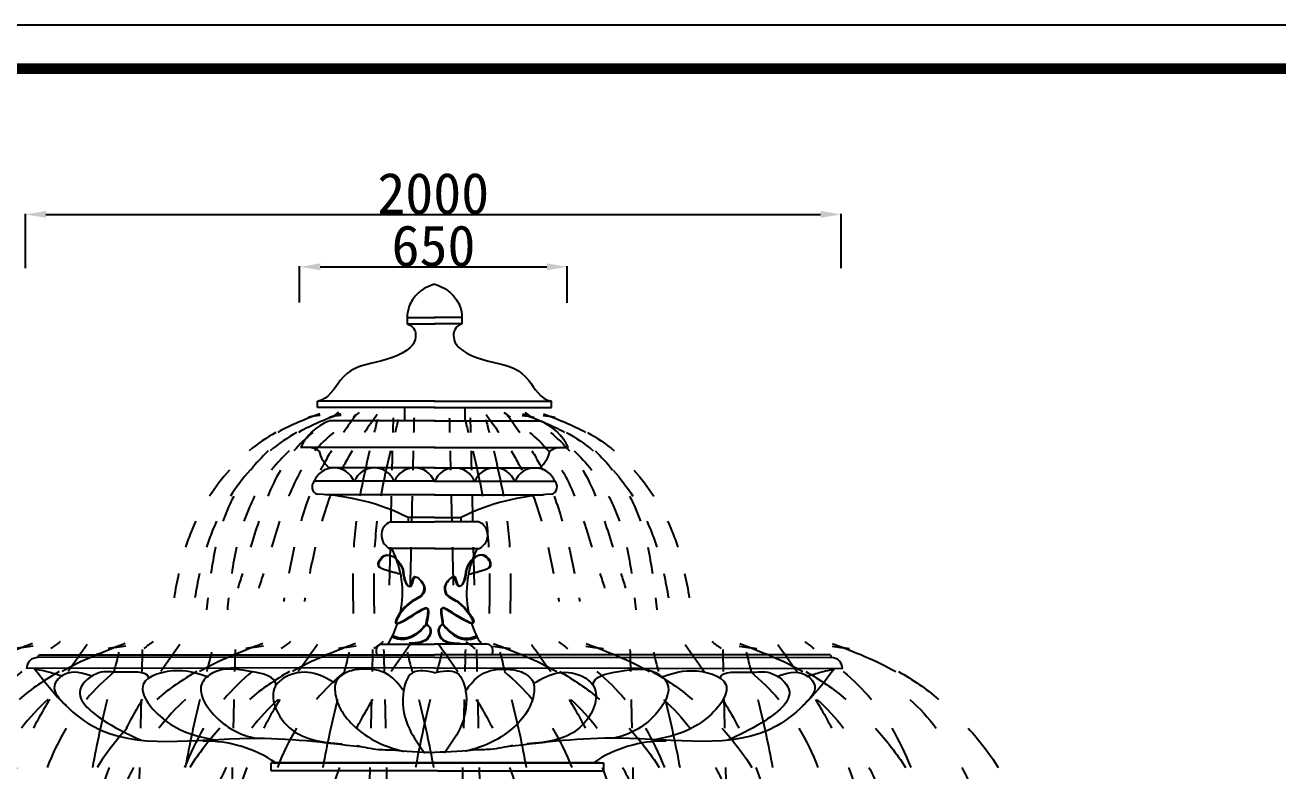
# Model space of a CAD drawing. Extents: x 3172 to 33391, y 13916 to 34175.
# Drawn here: x 7675 to 10723, y 32360 to 34175 of the extents above; entities that cross this region are included whole.
import ezdxf

# ---------------------------------------------------------------- set-up
doc = ezdxf.new("R2010")
doc.units = 0
doc.layers.get('0').update_dxf_attribs({"linetype": 'CONTINUOUS'})
doc.layers.get('DEFPOINTS').update_dxf_attribs({"linetype": 'CONTINUOUS'})
doc.layers.add('3', color=7, linetype='CONTINUOUS')
doc.dimstyles.new('ISO-25', dxfattribs={"dimtxt": 2.5, "dimasz": 2.5, "dimexe": 1.25, "dimexo": 0.625, "dimtad": 1, "dimdec": 4, "dimdsep": 46, "dimlunit": 6, "dimtxsty": 'Standard', "dimcen": 2.5, "dimadec": 0, "dimazin": 0, "dimtfac": 1, "dimtdec": 4, "dimtmove": 0, "dimatfit": 3, "dimfxl": 1, "dimtolj": 1, "dimtzin": 0, "dimarcsym": 0})

# ---------------------------------------------------------------- blocks, each defined once
blk = doc.blocks.new('*D254')
at = {"layer": '3', "color": 0, "linetype": 'Continuous', "lineweight": -2}
for p, q in [((7675.4, 33583.2), (7675.4, 33715.4)), ((7725.4, 33714.1), (9610.1, 33714.1)), ((9660.1, 33583.2), (9660.1, 33715.4))]:
    blk.add_line(p, q, dxfattribs=at)
at = {"layer": '3', "color": 0, "linetype": 'Continuous'}
for points in [[(7725.4, 33722.5), (7725.4, 33705.8), (7675.4, 33714.1)], [(9610.1, 33722.5), (9610.1, 33705.8), (9660.1, 33714.1)]]:
    blk.add_solid(points, dxfattribs=at)
at = {"layer": 'DEFPOINTS', "color": 0, "linetype": 'Continuous'}
for p in [(9660.1, 33714.1), (7675.4, 33582.6), (9660.1, 33582.6)]:
    blk.add_point(p, dxfattribs=at)
at = {"layer": '3', "color": 0, "linetype": 'Continuous', "insert": (8667.7, 33764.7), "char_height": 100, "attachment_point": 5}
blk.add_mtext('\\A1;2000', dxfattribs=at)
blk = doc.blocks.new('*D255')
at = {"layer": '3', "color": 0, "linetype": 'Continuous', "lineweight": -2}
for p, q in [((8342.7, 33500), (8342.7, 33587.8)), ((8392.7, 33586.6), (8943.8, 33586.6)), ((8993.8, 33498.7), (8993.8, 33587.8))]:
    blk.add_line(p, q, dxfattribs=at)
at = {"layer": '3', "color": 0, "linetype": 'Continuous'}
for points in [[(8392.7, 33594.9), (8392.7, 33578.2), (8342.7, 33586.6)], [(8943.8, 33594.9), (8943.8, 33578.2), (8993.8, 33586.6)]]:
    blk.add_solid(points, dxfattribs=at)
at = {"layer": 'DEFPOINTS', "color": 0, "linetype": 'Continuous'}
for p in [(8993.8, 33586.6), (8342.7, 33499.3), (8993.8, 33498.1)]:
    blk.add_point(p, dxfattribs=at)
at = {"layer": '3', "color": 0, "linetype": 'Continuous', "insert": (8668.3, 33637.2), "char_height": 100, "attachment_point": 5}
blk.add_mtext('\\A1;650', dxfattribs=at)
blk = doc.blocks.new('A$C3EEF02CE')
at = {"color": 4}
for points in [[(400, 489.5), (394.9, 485.8), (389.9, 482), (384.8, 478.2)], [(802.8, 489.5), (807.9, 485.8), (812.9, 482), (817.9, 478.2)], [(355, 486.4), (319.8, 473), (284.7, 459.6), (252.4, 440.9)], [(355.8, 482.1), (346.2, 480.9), (336.7, 479.6), (327.2, 478.2)], [(443.7, 484.8), (433.2, 470.2), (422.7, 455.7), (412.5, 440.9)], [(495, 472.6), (492.3, 462), (489.7, 451.5), (487, 440.9)], [(533.1, 476.7), (532.8, 464.8), (532.5, 452.9), (532.2, 440.9)], [(669.7, 476.7), (670, 464.8), (670.3, 452.9), (670.6, 440.9)], [(707.8, 472.6), (710.5, 462), (713.1, 451.5), (715.8, 440.9)], [(759.1, 484.8), (769.6, 470.2), (780.1, 455.7), (790.3, 440.9)], [(847, 482.1), (856.5, 480.9), (866.1, 479.6), (875.6, 478.2)], [(847.8, 486.4), (882.9, 473), (918.1, 459.6), (950.4, 440.9)], [(247.9, 440.9), (224.9, 428.3), (203.1, 413), (182.8, 395.9)], [(337.6, 440.9), (321.1, 426.9), (305.5, 412.1), (291.8, 395.9)], [(865.2, 440.9), (881.7, 426.9), (897.3, 412.1), (911, 395.9)], [(954.9, 440.9), (977.9, 428.3), (999.7, 413), (1020, 395.9)], [(229.3, 395.9), (213.9, 381.6), (199.6, 366), (186.5, 349.3)], [(475.9, 395.9), (467.1, 359.2), (458.9, 322.5), (452.3, 285.6)], [(531.1, 395.9), (530.8, 380.4), (530.4, 364.8), (530, 349.3)], [(671.7, 395.9), (672, 380.4), (672.4, 364.8), (672.8, 349.3)], [(726.9, 395.9), (735.7, 359.2), (743.9, 322.5), (750.5, 285.6)], [(973.4, 395.9), (988.9, 381.6), (1003.2, 366), (1016.2, 349.3)], [(134.8, 349.3), (116.9, 329.4), (100.6, 308), (86.2, 285.6)], [(259, 349.3), (247.2, 329.2), (237.1, 307.7), (228.1, 285.6)], [(943.8, 349.3), (955.6, 329.2), (965.7, 307.7), (974.7, 285.6)], [(1068, 349.3), (1085.9, 329.4), (1102.2, 308), (1116.6, 285.6)], [(328.9, 285.6), (321.5, 265.8), (315, 245.5), (309.1, 225)], [(528.5, 285.6), (528, 265.4), (527.6, 245.2), (527.1, 225)], [(674.3, 285.6), (674.7, 265.4), (675.2, 245.2), (675.7, 225)], [(873.9, 285.6), (881.3, 265.8), (887.8, 245.5), (893.7, 225)], [(206.2, 225), (199.2, 203.8), (192.8, 182.5), (186.4, 161.3)], [(996.6, 225), (1003.5, 203.8), (1010, 182.5), (1016.4, 161.3)], [(101.2, 161.3), (96.5, 140.3), (92.8, 119.1), (89.7, 97.6)], [(292.7, 161.3), (287.8, 140.3), (283.4, 119), (279.2, 97.6)], [(910.1, 161.3), (914.9, 140.3), (919.4, 119), (923.6, 97.6)], [(1101.6, 161.3), (1106.3, 140.3), (1110, 119.1), (1113.1, 97.6)], [(11.3, 97.6), (7, 78.1), (3.3, 58.4), (0, 38.6)], [(166.5, 97.6), (162.8, 85.8), (159, 73.9), (155.2, 62.1)], [(435.2, 97.6), (434.8, 65.2), (435.4, 32.6), (435.9, 0)], [(767.6, 97.6), (767.9, 65.2), (767.4, 32.6), (766.9, 0)], [(1036.3, 97.6), (1040, 85.8), (1043.8, 73.9), (1047.6, 62.1)], [(1191.5, 97.6), (1195.8, 78.1), (1199.5, 58.4), (1202.8, 38.6)], [(82.1, 38.6), (81, 28.8), (79.9, 18.9), (78.9, 9.1)], [(268.1, 38.6), (267.5, 35.5), (266.9, 32.5), (266.4, 29.4)], [(934.7, 38.6), (935.3, 35.5), (935.9, 32.5), (936.4, 29.4)], [(1120.6, 38.6), (1121.8, 28.8), (1122.8, 18.9), (1123.9, 9.1)]]:
    blk.add_open_spline(points, degree=3, dxfattribs=at)
for points, knots in [([(382.8, 395.9), (376.1, 385), (367.1, 369.6), (358.9, 353.8), (356.6, 349.3)], [107.436658, 107.436658, 107.436658, 107.436658, 145.903768, 161.327703, 161.327703, 161.327703, 161.327703]), ([(820, 395.9), (826.7, 385), (835.7, 369.6), (843.9, 353.8), (846.2, 349.3)], [107.436658, 107.436658, 107.436658, 107.436658, 145.903768, 161.327703, 161.327703, 161.327703, 161.327703]), ([(145.4, 285.6), (140.5, 276.4), (130.9, 256.4), (122.9, 236), (119.1, 225)], [324.301889, 324.301889, 324.301889, 324.301889, 354.979584, 389.90339, 389.90339, 389.90339, 389.90339]), ([(1057.4, 285.6), (1062.3, 276.4), (1071.9, 256.4), (1079.9, 236), (1083.7, 225)], [324.301889, 324.301889, 324.301889, 324.301889, 354.979584, 389.90339, 389.90339, 389.90339, 389.90339]), ([(52.8, 225), (49, 217), (39.9, 196), (32.3, 174.6), (28.1, 161.3)], [444.801966, 444.801966, 444.801966, 444.801966, 471.446443, 513.315371, 513.315371, 513.315371, 513.315371]), ([(443, 225), (441.7, 214.8), (439.4, 193.6), (437.9, 172.4), (437.2, 161.3)], [252.696264, 252.696264, 252.696264, 252.696264, 283.65169, 316.888395, 316.888395, 316.888395, 316.888395]), ([(759.8, 225), (761, 214.8), (763.3, 193.6), (764.9, 172.4), (765.5, 161.3)], [252.696264, 252.696264, 252.696264, 252.696264, 283.65169, 316.888395, 316.888395, 316.888395, 316.888395]), ([(1150, 225), (1153.8, 217), (1162.9, 196), (1170.5, 174.6), (1174.7, 161.3)], [444.801966, 444.801966, 444.801966, 444.801966, 471.446443, 513.315371, 513.315371, 513.315371, 513.315371]), ([(525.6, 161.3), (525.6, 158.5), (524.9, 127.6), (524.2, 96.8), (523.5, 68.9)], [315.418437, 315.418437, 315.418437, 315.418437, 324.030934, 407.896175, 407.896175, 407.896175, 407.896175]), ([(677.2, 161.3), (677.2, 158.5), (677.9, 127.6), (678.6, 96.8), (679.3, 68.9)], [315.418437, 315.418437, 315.418437, 315.418437, 324.030934, 407.896175, 407.896175, 407.896175, 407.896175])]:
    blk.add_open_spline(points, degree=3, knots=knots, dxfattribs=at)
blk = doc.blocks.new('A$C252A7461')
at = {"color": 4}
for points in [[(600, 734.3), (592.4, 728.6), (584.8, 723), (577.3, 717.3)], [(825.6, 734.3), (818.1, 728.6), (810.5, 723), (802.9, 717.3)], [(1160.3, 734.3), (1152.7, 728.6), (1145.1, 723), (1137.6, 717.3)], [(1385.9, 734.3), (1378.4, 728.6), (1370.8, 723), (1363.2, 717.3)], [(1586.3, 734.3), (1593.9, 728.6), (1601.5, 723), (1609, 717.3)], [(1812, 734.3), (1819.6, 728.6), (1827.1, 723), (1834.7, 717.3)], [(2185.5, 734.3), (2193.1, 728.6), (2200.7, 723), (2208.2, 717.3)], [(2411.2, 734.3), (2418.8, 728.6), (2426.3, 723), (2433.9, 717.3)], [(532.5, 729.7), (479.8, 709.5), (427, 689.4), (378.6, 661.4)], [(533.7, 723.2), (519.4, 721.3), (505, 719.4), (490.8, 717.3)], [(758.2, 729.7), (705.4, 709.5), (652.7, 689.4), (604.3, 661.4)], [(665.6, 727.2), (649.8, 705.3), (634.1, 683.5), (618.8, 661.4)], [(759.4, 723.2), (745, 721.3), (730.7, 719.4), (716.5, 717.3)], [(742.5, 708.9), (738.5, 693), (734.5, 677.2), (730.5, 661.4)], [(799.6, 715), (799.2, 697.1), (798.7, 679.3), (798.3, 661.4)], [(891.2, 727.2), (875.5, 705.3), (859.8, 683.5), (844.4, 661.4)], [(1092.8, 729.7), (1040.1, 709.5), (987.3, 689.4), (938.9, 661.4)], [(968.2, 708.9), (964.2, 693), (960.2, 677.2), (956.2, 661.4)], [(1025.3, 715), (1024.8, 697.1), (1024.4, 679.3), (1024, 661.4)], [(1094, 723.2), (1079.7, 721.3), (1065.3, 719.4), (1051.1, 717.3)], [(1318.5, 729.7), (1265.7, 709.5), (1213, 689.4), (1164.6, 661.4)], [(1225.9, 727.2), (1210.1, 705.3), (1194.4, 683.5), (1179.1, 661.4)], [(1319.6, 723.2), (1305.3, 721.3), (1291, 719.4), (1276.7, 717.3)], [(1302.8, 708.9), (1298.8, 693), (1294.8, 677.2), (1290.8, 661.4)], [(1359.9, 715), (1359.4, 697.1), (1359, 679.3), (1358.6, 661.4)], [(1386.7, 715), (1387.1, 697.1), (1387.6, 679.3), (1388, 661.4)], [(1451.5, 727.2), (1435.8, 705.3), (1420, 683.5), (1404.7, 661.4)], [(1443.8, 708.9), (1447.8, 693), (1451.8, 677.2), (1455.8, 661.4)], [(1528.5, 708.9), (1524.5, 693), (1520.5, 677.2), (1516.5, 661.4)], [(1520.7, 727.2), (1536.5, 705.3), (1552.2, 683.5), (1567.5, 661.4)], [(1585.5, 715), (1585.1, 697.1), (1584.7, 679.3), (1584.3, 661.4)], [(1612.4, 715), (1612.8, 697.1), (1613.2, 679.3), (1613.7, 661.4)], [(1652.6, 723.2), (1666.9, 721.3), (1681.3, 719.4), (1695.5, 717.3)], [(1653.8, 729.7), (1706.5, 709.5), (1759.2, 689.4), (1807.7, 661.4)], [(1669.5, 708.9), (1673.5, 693), (1677.5, 677.2), (1681.4, 661.4)], [(1746.4, 727.2), (1762.1, 705.3), (1777.9, 683.5), (1793.2, 661.4)], [(1878.3, 723.2), (1892.6, 721.3), (1906.9, 719.4), (1921.2, 717.3)], [(1879.5, 729.7), (1932.2, 709.5), (1984.9, 689.4), (2033.4, 661.4)], [(1985.9, 715), (1986.3, 697.1), (1986.8, 679.3), (1987.2, 661.4)], [(2043, 708.9), (2047, 693), (2051, 677.2), (2055, 661.4)], [(2119.9, 727.2), (2135.7, 705.3), (2151.4, 683.5), (2166.7, 661.4)], [(2211.6, 715), (2212, 697.1), (2212.4, 679.3), (2212.9, 661.4)], [(2251.8, 723.2), (2266.1, 721.3), (2280.5, 719.4), (2294.7, 717.3)], [(2253, 729.7), (2305.7, 709.5), (2358.4, 689.4), (2406.9, 661.4)], [(2268.7, 708.9), (2272.7, 693), (2276.7, 677.2), (2280.6, 661.4)], [(2345.6, 727.2), (2361.3, 705.3), (2377.1, 683.5), (2392.4, 661.4)], [(2477.5, 723.2), (2491.8, 721.3), (2506.1, 719.4), (2520.4, 717.3)], [(2478.7, 729.7), (2531.4, 709.5), (2584.1, 689.4), (2632.6, 661.4)], [(371.8, 661.4), (337.3, 642.5), (304.7, 619.5), (274.2, 593.8)], [(506.3, 661.4), (481.6, 640.3), (458.3, 618.1), (437.7, 593.8)], [(597.5, 661.4), (563, 642.5), (530.3, 619.5), (499.9, 593.8)], [(732, 661.4), (707.3, 640.3), (684, 618.1), (663.4, 593.8)], [(932.1, 661.4), (897.6, 642.5), (865, 619.5), (834.5, 593.8)], [(1066.6, 661.4), (1041.9, 640.3), (1018.6, 618.1), (998, 593.8)], [(1157.8, 661.4), (1123.3, 642.5), (1090.6, 619.5), (1060.2, 593.8)], [(1292.3, 661.4), (1267.5, 640.3), (1244.3, 618.1), (1223.6, 593.8)], [(1680, 661.4), (1704.7, 640.3), (1728, 618.1), (1748.6, 593.8)], [(1814.5, 661.4), (1849, 642.5), (1881.6, 619.5), (1912, 593.8)], [(1905.6, 661.4), (1930.4, 640.3), (1953.7, 618.1), (1974.3, 593.8)], [(2040.2, 661.4), (2074.7, 642.5), (2107.3, 619.5), (2137.7, 593.8)], [(2279.2, 661.4), (2303.9, 640.3), (2327.2, 618.1), (2347.8, 593.8)], [(2413.7, 661.4), (2448.2, 642.5), (2480.8, 619.5), (2511.2, 593.8)], [(2504.8, 661.4), (2529.6, 640.3), (2552.9, 618.1), (2573.5, 593.8)], [(2639.4, 661.4), (2673.9, 642.5), (2706.5, 619.5), (2736.9, 593.8)], [(344, 593.8), (320.9, 572.5), (299.4, 549), (279.8, 523.9)], [(569.7, 593.8), (546.5, 572.5), (525.1, 549), (505.5, 523.9)], [(713.9, 593.8), (700.6, 538.9), (688.3, 483.8), (678.4, 428.4)], [(796.7, 593.8), (796.1, 570.5), (795.6, 547.2), (795, 523.9)], [(904.3, 593.8), (881.2, 572.5), (859.7, 549), (840.1, 523.9)], [(939.5, 593.8), (926.3, 538.9), (914, 483.8), (904.1, 428.4)], [(1022.4, 593.8), (1021.8, 570.5), (1021.3, 547.2), (1020.7, 523.9)], [(1130, 593.8), (1106.8, 572.5), (1085.4, 549), (1065.8, 523.9)], [(1274.1, 593.8), (1260.9, 538.9), (1248.6, 483.8), (1238.7, 428.4)], [(1357, 593.8), (1356.4, 570.5), (1355.9, 547.2), (1355.3, 523.9)], [(1389.6, 593.8), (1390.2, 570.5), (1390.7, 547.2), (1391.3, 523.9)], [(1499.8, 593.8), (1486.6, 538.9), (1474.3, 483.8), (1464.4, 428.4)], [(1472.4, 593.8), (1485.7, 538.9), (1497.9, 483.8), (1507.9, 428.4)], [(1582.7, 593.8), (1582.1, 570.5), (1581.5, 547.2), (1581, 523.9)], [(1615.3, 593.8), (1615.8, 570.5), (1616.4, 547.2), (1616.9, 523.9)], [(1698.1, 593.8), (1711.3, 538.9), (1723.6, 483.8), (1733.5, 428.4)], [(1842.3, 593.8), (1865.4, 572.5), (1886.9, 549), (1906.5, 523.9)], [(1988.8, 593.8), (1989.4, 570.5), (1989.9, 547.2), (1990.5, 523.9)], [(2067.9, 593.8), (2091.1, 572.5), (2112.6, 549), (2132.1, 523.9)], [(2071.6, 593.8), (2084.9, 538.9), (2097.1, 483.8), (2107.1, 428.4)], [(2214.5, 593.8), (2215, 570.5), (2215.6, 547.2), (2216.1, 523.9)], [(2297.3, 593.8), (2310.5, 538.9), (2322.8, 483.8), (2332.7, 428.4)], [(2441.5, 593.8), (2464.6, 572.5), (2486.1, 549), (2505.7, 523.9)], [(2667.1, 593.8), (2690.3, 572.5), (2711.8, 549), (2731.3, 523.9)], [(202.2, 523.9), (175.3, 494), (150.9, 462), (129.3, 428.4)], [(388.5, 523.9), (370.8, 493.7), (355.6, 461.6), (342.1, 428.4)], [(427.8, 523.9), (401, 494), (376.6, 462), (355, 428.4)], [(614.2, 523.9), (596.5, 493.7), (581.3, 461.6), (567.8, 428.4)], [(762.5, 523.9), (735.6, 494), (711.2, 462), (689.6, 428.4)], [(948.8, 523.9), (931.1, 493.7), (915.9, 461.6), (902.4, 428.4)], [(988.1, 523.9), (961.3, 494), (936.9, 462), (915.2, 428.4)], [(1174.5, 523.9), (1156.8, 493.7), (1141.6, 461.6), (1128.1, 428.4)], [(1797.8, 523.9), (1815.5, 493.7), (1830.7, 461.6), (1844.2, 428.4)], [(1984.1, 523.9), (2011, 494), (2035.4, 462), (2057, 428.4)], [(2023.5, 523.9), (2041.2, 493.7), (2056.3, 461.6), (2069.8, 428.4)], [(2209.8, 523.9), (2236.7, 494), (2261, 462), (2282.7, 428.4)], [(2397, 523.9), (2414.7, 493.7), (2429.9, 461.6), (2443.4, 428.4)], [(2583.3, 523.9), (2610.2, 494), (2634.6, 462), (2656.2, 428.4)], [(2622.7, 523.9), (2640.4, 493.7), (2655.5, 461.6), (2669, 428.4)], [(2809, 523.9), (2835.9, 494), (2860.2, 462), (2881.9, 428.4)], [(493.4, 428.4), (482.3, 398.6), (472.5, 368.3), (463.6, 337.5)], [(719.1, 428.4), (708, 398.6), (698.1, 368.3), (689.3, 337.5)], [(792.8, 428.4), (792.1, 398.1), (791.3, 367.8), (790.6, 337.5)], [(1018.4, 428.4), (1017.7, 398.1), (1017, 367.8), (1016.3, 337.5)], [(1053.7, 428.4), (1042.6, 398.6), (1032.8, 368.3), (1023.9, 337.5)], [(1279.4, 428.4), (1268.3, 398.6), (1258.4, 368.3), (1249.6, 337.5)], [(1353.1, 428.4), (1352.4, 398.1), (1351.6, 367.8), (1350.9, 337.5)], [(1393.5, 428.4), (1394.2, 398.1), (1394.9, 367.8), (1395.6, 337.5)], [(1578.7, 428.4), (1578, 398.1), (1577.3, 367.8), (1576.6, 337.5)], [(1619.2, 428.4), (1619.9, 398.1), (1620.6, 367.8), (1621.3, 337.5)], [(1692.9, 428.4), (1704, 398.6), (1713.8, 368.3), (1722.7, 337.5)], [(1918.6, 428.4), (1929.7, 398.6), (1939.5, 368.3), (1948.4, 337.5)], [(1992.7, 428.4), (1993.4, 398.1), (1994.1, 367.8), (1994.8, 337.5)], [(2218.4, 428.4), (2219.1, 398.1), (2219.8, 367.8), (2220.5, 337.5)], [(2292.1, 428.4), (2303.2, 398.6), (2313, 368.3), (2321.9, 337.5)], [(2517.8, 428.4), (2528.9, 398.6), (2538.7, 368.3), (2547.6, 337.5)], [(309.3, 337.5), (298.9, 305.8), (289.2, 273.7), (279.5, 242)], [(534.9, 337.5), (524.5, 305.8), (514.9, 273.7), (505.2, 242)], [(869.6, 337.5), (859.2, 305.8), (849.5, 273.7), (839.8, 242)], [(1095.2, 337.5), (1084.8, 305.8), (1075.2, 273.7), (1065.5, 242)], [(1877, 337.5), (1887.4, 305.8), (1897.1, 273.7), (1906.8, 242)], [(2102.7, 337.5), (2113.1, 305.8), (2122.8, 273.7), (2132.4, 242)], [(2476.2, 337.5), (2486.6, 305.8), (2496.3, 273.7), (2506, 242)], [(2701.9, 337.5), (2712.3, 305.8), (2722, 273.7), (2731.6, 242)], [(151.8, 242), (144.8, 210.5), (139.2, 178.6), (134.5, 146.5)], [(377.4, 242), (370.4, 210.5), (364.9, 178.6), (360.2, 146.5)], [(439, 242), (431.8, 210.4), (425.1, 178.5), (418.8, 146.5)], [(664.7, 242), (657.4, 210.4), (650.8, 178.5), (644.5, 146.5)], [(712.1, 242), (705.1, 210.5), (699.5, 178.6), (694.8, 146.5)], [(937.7, 242), (930.7, 210.5), (925.2, 178.6), (920.5, 146.5)], [(999.3, 242), (992.1, 210.4), (985.4, 178.5), (979.1, 146.5)], [(1225, 242), (1217.7, 210.4), (1211.1, 178.5), (1204.8, 146.5)], [(1747.3, 242), (1754.5, 210.4), (1761.1, 178.5), (1767.4, 146.5)], [(1972.9, 242), (1980.2, 210.4), (1986.8, 178.5), (1993.1, 146.5)], [(2034.5, 242), (2041.5, 210.5), (2047.1, 178.6), (2051.8, 146.5)], [(2260.2, 242), (2267.2, 210.5), (2272.8, 178.6), (2277.5, 146.5)], [(2346.5, 242), (2353.7, 210.4), (2360.3, 178.5), (2366.6, 146.5)], [(2572.1, 242), (2579.4, 210.4), (2586, 178.5), (2592.3, 146.5)], [(2633.7, 242), (2640.7, 210.5), (2646.3, 178.6), (2651, 146.5)], [(2859.4, 242), (2866.4, 210.5), (2872, 178.6), (2876.7, 146.5)], [(16.9, 146.5), (10.5, 117.2), (5, 87.6), (0, 57.9)], [(242.6, 146.5), (236.2, 117.2), (230.7, 87.6), (225.7, 57.9)], [(249.8, 146.5), (244.2, 128.6), (238.5, 110.9), (232.8, 93.1)], [(475.5, 146.5), (469.8, 128.6), (464.2, 110.9), (458.5, 93.1)], [(577.2, 146.5), (570.8, 117.2), (565.3, 87.6), (560.3, 57.9)], [(652.8, 146.5), (652.3, 97.7), (653, 48.9), (653.8, 0)], [(802.9, 146.5), (796.5, 117.2), (791, 87.6), (786, 57.9)], [(810.1, 146.5), (804.4, 128.6), (798.8, 110.9), (793.1, 93.1)], [(878.5, 146.5), (877.9, 97.7), (878.7, 48.9), (879.5, 0)], [(1035.8, 146.5), (1030.1, 128.6), (1024.5, 110.9), (1018.8, 93.1)], [(1213.1, 146.5), (1212.6, 97.7), (1213.3, 48.9), (1214.1, 0)], [(1438.8, 146.5), (1438.2, 97.7), (1439, 48.9), (1439.8, 0)], [(1533.5, 146.5), (1534, 97.7), (1533.2, 48.9), (1532.5, 0)], [(1759.2, 146.5), (1759.7, 97.7), (1758.9, 48.9), (1758.1, 0)], [(1936.5, 146.5), (1942.1, 128.6), (1947.8, 110.9), (1953.4, 93.1)], [(2132.7, 146.5), (2133.2, 97.7), (2132.4, 48.9), (2131.7, 0)], [(2162.2, 146.5), (2167.8, 128.6), (2173.5, 110.9), (2179.1, 93.1)], [(2169.4, 146.5), (2175.8, 117.2), (2181.3, 87.6), (2186.3, 57.9)], [(2358.4, 146.5), (2358.9, 97.7), (2358.1, 48.9), (2357.3, 0)], [(2395, 146.5), (2401.5, 117.2), (2407, 87.6), (2412, 57.9)], [(2535.7, 146.5), (2541.3, 128.6), (2547, 110.9), (2552.6, 93.1)], [(2761.4, 146.5), (2767, 128.6), (2772.7, 110.9), (2778.3, 93.1)], [(2768.6, 146.5), (2775, 117.2), (2780.5, 87.6), (2785.5, 57.9)], [(2994.2, 146.5), (3000.7, 117.2), (3006.2, 87.6), (3011.2, 57.9)], [(123.2, 57.9), (121.5, 43.2), (119.9, 28.4), (118.3, 13.6)], [(348.9, 57.9), (347.2, 43.2), (345.6, 28.4), (344, 13.6)], [(402.1, 57.9), (401.2, 53.3), (400.4, 48.7), (399.5, 44.1)], [(627.8, 57.9), (626.9, 53.3), (626.1, 48.7), (625.2, 44.1)], [(683.5, 57.9), (681.8, 43.2), (680.2, 28.4), (678.6, 13.6)], [(909.2, 57.9), (907.5, 43.2), (905.9, 28.4), (904.3, 13.6)], [(962.4, 57.9), (961.5, 53.3), (960.7, 48.7), (959.8, 44.1)], [(1188.1, 57.9), (1187.2, 53.3), (1186.4, 48.7), (1185.5, 44.1)], [(1784.2, 57.9), (1785, 53.3), (1785.9, 48.7), (1786.7, 44.1)], [(2009.9, 57.9), (2010.7, 53.3), (2011.6, 48.7), (2012.4, 44.1)], [(2063.1, 57.9), (2064.8, 43.2), (2066.4, 28.4), (2068, 13.6)], [(2288.7, 57.9), (2290.4, 43.2), (2292, 28.4), (2293.7, 13.6)], [(2383.4, 57.9), (2384.2, 53.3), (2385.1, 48.7), (2385.9, 44.1)], [(2609.1, 57.9), (2609.9, 53.3), (2610.8, 48.7), (2611.6, 44.1)], [(2662.3, 57.9), (2664, 43.2), (2665.6, 28.4), (2667.2, 13.6)], [(2887.9, 57.9), (2889.6, 43.2), (2891.2, 28.4), (2892.9, 13.6)]]:
    blk.add_open_spline(points, degree=3, dxfattribs=at)
for points, knots in [([(574.2, 593.8), (564.1, 577.5), (550.6, 554.4), (538.3, 530.8), (534.9, 523.9)], [107.436658, 107.436658, 107.436658, 107.436658, 145.903768, 161.327703, 161.327703, 161.327703, 161.327703]), ([(799.8, 593.8), (789.8, 577.5), (776.3, 554.4), (764, 530.8), (760.5, 523.9)], [107.436658, 107.436658, 107.436658, 107.436658, 145.903768, 161.327703, 161.327703, 161.327703, 161.327703]), ([(1134.5, 593.8), (1124.4, 577.5), (1110.9, 554.4), (1098.6, 530.8), (1095.1, 523.9)], [107.436658, 107.436658, 107.436658, 107.436658, 145.903768, 161.327703, 161.327703, 161.327703, 161.327703]), ([(1360.1, 593.8), (1350.1, 577.5), (1336.6, 554.4), (1324.2, 530.8), (1320.8, 523.9)], [107.436658, 107.436658, 107.436658, 107.436658, 145.903768, 161.327703, 161.327703, 161.327703, 161.327703]), ([(1612.1, 593.8), (1622.2, 577.5), (1635.7, 554.4), (1648, 530.8), (1651.4, 523.9)], [107.436658, 107.436658, 107.436658, 107.436658, 145.903768, 161.327703, 161.327703, 161.327703, 161.327703]), ([(1837.8, 593.8), (1847.9, 577.5), (1861.4, 554.4), (1873.7, 530.8), (1877.1, 523.9)], [107.436658, 107.436658, 107.436658, 107.436658, 145.903768, 161.327703, 161.327703, 161.327703, 161.327703]), ([(2211.3, 593.8), (2221.4, 577.5), (2234.9, 554.4), (2247.2, 530.8), (2250.6, 523.9)], [107.436658, 107.436658, 107.436658, 107.436658, 145.903768, 161.327703, 161.327703, 161.327703, 161.327703]), ([(2437, 593.8), (2447.1, 577.5), (2460.6, 554.4), (2472.9, 530.8), (2476.3, 523.9)], [107.436658, 107.436658, 107.436658, 107.436658, 145.903768, 161.327703, 161.327703, 161.327703, 161.327703]), ([(218.1, 428.4), (210.8, 414.6), (196.3, 384.7), (184.4, 354), (178.6, 337.5)], [324.301889, 324.301889, 324.301889, 324.301889, 354.979584, 389.90339, 389.90339, 389.90339, 389.90339]), ([(443.7, 428.4), (436.4, 414.6), (422, 384.7), (410, 354), (404.3, 337.5)], [324.301889, 324.301889, 324.301889, 324.301889, 354.979584, 389.90339, 389.90339, 389.90339, 389.90339]), ([(778.3, 428.4), (771.1, 414.6), (756.6, 384.7), (744.7, 354), (738.9, 337.5)], [324.301889, 324.301889, 324.301889, 324.301889, 354.979584, 389.90339, 389.90339, 389.90339, 389.90339]), ([(1004, 428.4), (996.7, 414.6), (982.3, 384.7), (970.3, 354), (964.6, 337.5)], [324.301889, 324.301889, 324.301889, 324.301889, 354.979584, 389.90339, 389.90339, 389.90339, 389.90339]), ([(1968.2, 428.4), (1975.5, 414.6), (1990, 384.7), (2001.9, 354), (2007.7, 337.5)], [324.301889, 324.301889, 324.301889, 324.301889, 354.979584, 389.90339, 389.90339, 389.90339, 389.90339]), ([(2193.9, 428.4), (2201.2, 414.6), (2215.6, 384.7), (2227.6, 354), (2233.3, 337.5)], [324.301889, 324.301889, 324.301889, 324.301889, 354.979584, 389.90339, 389.90339, 389.90339, 389.90339]), ([(2567.4, 428.4), (2574.7, 414.6), (2589.2, 384.7), (2601.1, 354), (2606.9, 337.5)], [324.301889, 324.301889, 324.301889, 324.301889, 354.979584, 389.90339, 389.90339, 389.90339, 389.90339]), ([(2793.1, 428.4), (2800.4, 414.6), (2814.8, 384.7), (2826.8, 354), (2832.5, 337.5)], [324.301889, 324.301889, 324.301889, 324.301889, 354.979584, 389.90339, 389.90339, 389.90339, 389.90339]), ([(79.1, 337.5), (73.5, 325.4), (59.9, 294), (48.5, 261.9), (42.2, 242)], [444.801966, 444.801966, 444.801966, 444.801966, 471.446443, 513.315371, 513.315371, 513.315371, 513.315371]), ([(304.8, 337.5), (299.2, 325.4), (285.6, 294), (274.1, 261.9), (267.8, 242)], [444.801966, 444.801966, 444.801966, 444.801966, 471.446443, 513.315371, 513.315371, 513.315371, 513.315371]), ([(639.4, 337.5), (633.8, 325.4), (620.2, 294), (608.8, 261.9), (602.5, 242)], [444.801966, 444.801966, 444.801966, 444.801966, 471.446443, 513.315371, 513.315371, 513.315371, 513.315371]), ([(664.5, 337.5), (662.6, 322.2), (659.2, 290.4), (656.8, 258.5), (655.9, 242)], [252.696264, 252.696264, 252.696264, 252.696264, 283.65169, 316.888395, 316.888395, 316.888395, 316.888395]), ([(865.1, 337.5), (859.5, 325.4), (845.8, 294), (834.4, 261.9), (828.1, 242)], [444.801966, 444.801966, 444.801966, 444.801966, 471.446443, 513.315371, 513.315371, 513.315371, 513.315371]), ([(890.2, 337.5), (888.3, 322.2), (884.8, 290.4), (882.5, 258.5), (881.5, 242)], [252.696264, 252.696264, 252.696264, 252.696264, 283.65169, 316.888395, 316.888395, 316.888395, 316.888395]), ([(1224.8, 337.5), (1222.9, 322.2), (1219.4, 290.4), (1217.1, 258.5), (1216.2, 242)], [252.696264, 252.696264, 252.696264, 252.696264, 283.65169, 316.888395, 316.888395, 316.888395, 316.888395]), ([(1450.5, 337.5), (1448.6, 322.2), (1445.1, 290.4), (1442.8, 258.5), (1441.8, 242)], [252.696264, 252.696264, 252.696264, 252.696264, 283.65169, 316.888395, 316.888395, 316.888395, 316.888395]), ([(1521.8, 337.5), (1523.7, 322.2), (1527.1, 290.4), (1529.5, 258.5), (1530.4, 242)], [252.696264, 252.696264, 252.696264, 252.696264, 283.65169, 316.888395, 316.888395, 316.888395, 316.888395]), ([(1747.4, 337.5), (1749.3, 322.2), (1752.8, 290.4), (1755.1, 258.5), (1756.1, 242)], [252.696264, 252.696264, 252.696264, 252.696264, 283.65169, 316.888395, 316.888395, 316.888395, 316.888395]), ([(2107.1, 337.5), (2112.8, 325.4), (2126.4, 294), (2137.8, 261.9), (2144.1, 242)], [444.801966, 444.801966, 444.801966, 444.801966, 471.446443, 513.315371, 513.315371, 513.315371, 513.315371]), ([(2121, 337.5), (2122.9, 322.2), (2126.3, 290.4), (2128.7, 258.5), (2129.6, 242)], [252.696264, 252.696264, 252.696264, 252.696264, 283.65169, 316.888395, 316.888395, 316.888395, 316.888395]), ([(2332.8, 337.5), (2338.4, 325.4), (2352.1, 294), (2363.5, 261.9), (2369.8, 242)], [444.801966, 444.801966, 444.801966, 444.801966, 471.446443, 513.315371, 513.315371, 513.315371, 513.315371]), ([(2346.6, 337.5), (2348.5, 322.2), (2352, 290.4), (2354.3, 258.5), (2355.3, 242)], [252.696264, 252.696264, 252.696264, 252.696264, 283.65169, 316.888395, 316.888395, 316.888395, 316.888395]), ([(2706.3, 337.5), (2712, 325.4), (2725.6, 294), (2737, 261.9), (2743.3, 242)], [444.801966, 444.801966, 444.801966, 444.801966, 471.446443, 513.315371, 513.315371, 513.315371, 513.315371]), ([(2932, 337.5), (2937.6, 325.4), (2951.3, 294), (2962.7, 261.9), (2969, 242)], [444.801966, 444.801966, 444.801966, 444.801966, 471.446443, 513.315371, 513.315371, 513.315371, 513.315371]), ([(788.4, 242), (788.3, 237.7), (787.3, 191.5), (786.2, 145.2), (785.3, 103.3)], [315.418437, 315.418437, 315.418437, 315.418437, 324.030934, 407.896175, 407.896175, 407.896175, 407.896175]), ([(1014.1, 242), (1014, 237.7), (1012.9, 191.5), (1011.9, 145.2), (1011, 103.3)], [315.418437, 315.418437, 315.418437, 315.418437, 324.030934, 407.896175, 407.896175, 407.896175, 407.896175]), ([(1348.7, 242), (1348.6, 237.7), (1347.6, 191.5), (1346.5, 145.2), (1345.6, 103.3)], [315.418437, 315.418437, 315.418437, 315.418437, 324.030934, 407.896175, 407.896175, 407.896175, 407.896175]), ([(1397.9, 242), (1398, 237.7), (1399, 191.5), (1400.1, 145.2), (1401, 103.3)], [315.418437, 315.418437, 315.418437, 315.418437, 324.030934, 407.896175, 407.896175, 407.896175, 407.896175]), ([(1574.4, 242), (1574.3, 237.7), (1573.2, 191.5), (1572.2, 145.2), (1571.2, 103.3)], [315.418437, 315.418437, 315.418437, 315.418437, 324.030934, 407.896175, 407.896175, 407.896175, 407.896175]), ([(1623.5, 242), (1623.6, 237.7), (1624.7, 191.5), (1625.7, 145.2), (1626.7, 103.3)], [315.418437, 315.418437, 315.418437, 315.418437, 324.030934, 407.896175, 407.896175, 407.896175, 407.896175]), ([(1997.1, 242), (1997.2, 237.7), (1998.2, 191.5), (1999.3, 145.2), (2000.2, 103.3)], [315.418437, 315.418437, 315.418437, 315.418437, 324.030934, 407.896175, 407.896175, 407.896175, 407.896175]), ([(2222.7, 242), (2222.8, 237.7), (2223.9, 191.5), (2224.9, 145.2), (2225.9, 103.3)], [315.418437, 315.418437, 315.418437, 315.418437, 324.030934, 407.896175, 407.896175, 407.896175, 407.896175])]:
    blk.add_open_spline(points, degree=3, knots=knots, dxfattribs=at)

msp = doc.modelspace()

# ---------------------------------------------------------------- linework, layer by layer
for p, q in [((8604.46078, 33463.19743), (8671.96926, 33463.19743)), ((8604.46078, 33463.19743), (8604.46078, 33448.19743)), ((8604.46078, 33448.19743), (8671.96926, 33448.19743)), ((8737.25307, 33463.19743), (8669.74458, 33463.19743)), ((8737.25307, 33448.19743), (8669.74458, 33448.19743)), ((8737.25307, 33463.19743), (8737.25307, 33448.19743)), ((8386.40221, 33244.51661), (8386.40221, 33259.51661)), ((8955.31163, 33244.51661), (8955.31163, 33259.51661)), ((8597.57313, 33244.51661), (8597.57313, 33211.80059)), ((8744.14071, 33244.51661), (8744.14071, 33211.80059)), ((8542.16347, 32668.84517), (8670.85692, 32668.84517)), ((8799.55037, 32668.84517), (8670.85692, 32668.84517)), ((7707.88834, 32642.54114), (8670.85692, 32642.54114)), ((8531.96721, 32642.54018), (8670.85692, 32642.5411)), ((9633.8255, 32642.54114), (8670.85692, 32642.54114)), ((8809.74663, 32642.54018), (8670.85692, 32642.5411)), ((8273.38664, 32360.21342), (8273.38664, 32380.21342)), ((8678.0836, 32380.21342), (8273.38664, 32380.21342)), ((8663.63025, 32380.21342), (9068.32721, 32380.21342)), ((8678.0836, 32380.21342), (9082.78056, 32380.21342)), ((9082.78056, 32360.21342), (9082.78056, 32380.21342)), ((8626.92041, 32360.21342), (8273.38664, 32360.21342)), ((8678.0836, 32360.21342), (8307.22318, 32360.21342)), ((8678.0836, 32360.21342), (9048.94401, 32360.21342)), ((8729.24678, 32360.21342), (9082.78056, 32360.21342))]:
    msp.add_line(p, q)
at = {"color": 7}
for p, q in [((8671.96926, 33259.51661), (8386.40221, 33259.51661)), ((8669.74458, 33259.51661), (8955.31163, 33259.51661)), ((8671.96926, 33244.51661), (8386.40221, 33244.51661)), ((8669.74458, 33244.51661), (8955.31163, 33244.51661)), ((8413.81141, 33210.84483), (8414.57977, 33212.18389)), ((8671.96926, 33212.18389), (8414.57977, 33212.18389)), ((8669.74458, 33212.18389), (8927.13407, 33212.18389)), ((8927.90243, 33210.84483), (8927.13407, 33212.18389)), ((8671.96926, 33146.75184), (8344.80901, 33146.75184)), ((8669.74458, 33146.75184), (8996.90483, 33146.75184)), ((8671.96926, 33097.6778), (8413.81141, 33097.92764)), ((8669.74458, 33097.6778), (8927.90243, 33097.92764)), ((8671.96926, 33064.96178), (8378.18262, 33064.96178)), ((8669.74458, 33064.96178), (8963.53122, 33064.96178)), ((8671.96926, 33032.24575), (8405.53872, 33032.24575)), ((8669.74458, 33032.24575), (8936.17513, 33032.24575)), ((8564.24116, 32966.59272), (8670.85692, 32966.59272)), ((8670.85692, 32976.5207), (8606.53721, 32976.5207)), ((8606.53721, 32976.5207), (8606.53721, 32966.8137)), ((8670.85692, 32976.5207), (8735.17663, 32976.5207)), ((8777.47268, 32966.59272), (8670.85692, 32966.59272)), ((8735.17663, 32976.5207), (8735.17663, 32966.8137)), ((8671.96926, 32901.38165), (8563.91651, 32901.41442)), ((8669.74458, 32901.38165), (8777.79733, 32901.41442)), ((8670.85692, 32637.35865), (7705.76574, 32635.8712)), ((8670.85692, 32637.35865), (9635.9481, 32635.8712)), ((8670.85692, 32610.69195), (7678.46753, 32609.16242)), ((8670.85692, 32610.69195), (9663.24631, 32609.16242)), ((8665.88631, 32410.69965), (8665.88631, 32410.69965)), ((8665.88631, 32410.69965), (8665.88631, 32410.69965)), ((8675.82753, 32410.69965), (8675.82753, 32410.69965)), ((8675.82753, 32410.69965), (8675.82753, 32410.69965)), ((8278.51537, 32380.21342), (8678.08237, 32380.21342)), ((9063.19847, 32380.21342), (8663.63147, 32380.21342)), ((9073.1397, 32380.21342), (8673.57269, 32380.21342))]:
    msp.add_line(p, q, dxfattribs=at)
msp.add_lwpolyline([(14578.05391, 26104.02731), (14578.05391, 34174.69246), (3171.87102, 34174.69246), (3171.87102, 26104.02731)], close=True)
at = {"const_width": 25.43159}
msp.add_lwpolyline([(14472.08893, 26209.99228), (14472.08893, 34068.72748), (3304.81905, 34068.72748), (3304.81905, 26209.99228)], close=True, dxfattribs=at)
at = {"color": 7}
for centre, radius, start, end in [((8459.10526, 33094.26906), 125.3759, 111.59478032, 154.61442893), ((8882.60858, 33094.26906), 125.3759, 25.38557107, 68.40521968), ((8360.14542, 33095.74622), 51.60997, 54.63024904, 85.12768002), ((8467.55245, 33157.01398), 79.87049, 193.89713848, 227.71241402), ((8874.16139, 33157.01398), 79.87049, 312.28758598, 346.10286152), ((8981.56842, 33095.74622), 51.60997, 94.87231998, 125.36975096), ((8426.55712, 33045.30879), 52.21428, 21.93846998, 158.06153002), ((8524.27304, 33045.30879), 52.21428, 21.93846998, 158.06153002), ((8621.98895, 33045.30879), 52.21428, 21.93846998, 158.06153002), ((8719.72489, 33045.30879), 52.21428, 21.93846998, 158.06153002), ((8817.44081, 33045.30879), 52.21428, 21.93846998, 158.06153002), ((8915.15672, 33045.30879), 52.21428, 21.93846998, 158.06153002), ((8391.82865, 33051.51562), 19.09808, 135.85658218, 251.50888594), ((8949.88519, 33051.51562), 19.09808, 288.49111406, 44.14341782), ((8363.92652, 32491.10749), 542.73584, 63.42916869, 87.69323076), ((8977.78732, 32491.10749), 542.73584, 92.30676924, 116.57083131), ((8576.74316, 32933.64701), 35.23804, 110.78039019, 255.06244822), ((8764.97068, 32933.64701), 35.23804, 284.93755178, 69.21960981), ((8356.67333, 32793.39073), 236.2112, 348.63651442, 26.72032396), ((8985.04051, 32793.39073), 236.2112, 153.27967604, 191.36348558), ((8356.67333, 32793.39073), 236.2112, 328.25136021, 341.58630015), ((8985.04051, 32793.39073), 236.2112, 198.41369985, 211.74863979), ((8545.29978, 32652.50087), 16.6425, 100.86244895, 216.76320466), ((8796.41406, 32652.50087), 16.6425, 323.23679534, 79.13755105), ((7704.72021, 32609.59931), 26.25632, 87.43872983, 180.95340798), ((7677.65547, 32648.48957), 30.81251, 335.82523653, 348.86902481), ((9664.05837, 32648.48957), 30.81251, 191.13097519, 204.17476347), ((9636.99363, 32609.59931), 26.25632, 359.04659202, 92.56127017), ((8112.25097, 32125.22295), 307.68872, 55.9683643, 90.94435868), ((9229.46287, 32125.22295), 307.68872, 89.05564132, 124.0316357)]:
    msp.add_arc(centre, radius, start, end, dxfattribs=at)
for points, knots in [([(8670.88403, 33544.51661), (8664.03232, 33541.85081), (8647.73261, 33536.37619), (8624.78245, 33518.54129), (8608.44652, 33494.36765), (8604.11719, 33472.47432), (8604.46078, 33463.19743)], [0, 0, 0, 0, 16.662689739, 34.2193227496, 56.8505817059, 74.78334172, 74.78334172, 74.78334172, 74.78334172]), ([(8670.82981, 33544.51661), (8677.68153, 33541.85081), (8693.98123, 33536.37619), (8716.93139, 33518.54129), (8733.26732, 33494.36765), (8737.59665, 33472.47432), (8737.25307, 33463.19743)], [0, 0, 0, 0, 16.662689739, 34.2193227496, 56.8505817059, 74.78334172, 74.78334172, 74.78334172, 74.78334172]), ([(8604.46078, 33448.19743), (8623.57965, 33438.89053), (8627.29953, 33409.70427), (8600.87634, 33371.48486), (8525.45576, 33354.38541), (8448.37519, 33334.50414), (8413.90105, 33264.56954), (8386.36868, 33259.65758)], [104.638396015, 104.638396015, 104.638396015, 104.638396015, 119.461694092, 145.0047176991, 225.3819822916, 282.2899259547, 318.0590954098, 318.0590954098, 318.0590954098, 318.0590954098]), ([(8737.25307, 33448.19743), (8718.1342, 33438.89053), (8714.41431, 33409.70427), (8740.8375, 33371.48486), (8816.25808, 33354.38541), (8893.33865, 33334.50414), (8927.81279, 33264.56954), (8955.34516, 33259.65758)], [104.638396015, 104.638396015, 104.638396015, 104.638396015, 119.461694092, 145.0047176991, 225.3819822916, 282.2899259547, 318.0590954098, 318.0590954098, 318.0590954098, 318.0590954098])]:
    msp.add_open_spline(points, degree=3, knots=knots)
for points, start_tangent in [([(8584.1907, 32839.95315), (8553.6846, 32848.26605), (8534.27163, 32859.34992), (8548.13804, 32884.28928), (8592.51055, 32851.03702), (8598.05711, 32823.3267), (8609.15024, 32809.47187), (8617.47126, 32823.3267), (8620.24454, 32831.64025), (8642.43079, 32815.0138), (8642.43079, 32792.84541), (8611.92352, 32770.67768), (8575.87086, 32720.79897), (8636.88423, 32751.28025), (8650.75063, 32756.82219), (8650.75063, 32723.56993), (8650.75063, 32718.028), (8656.2972, 32712.48607), (8656.2972, 32687.54671), (8609.15024, 32670.92026)], (-0.143769946, 0.9896111371)), ([(8585.89137, 32839.10366), (8555.38527, 32847.41656), (8535.9723, 32858.50043), (8549.83871, 32883.43978), (8594.21121, 32850.18753), (8599.75777, 32822.47721), (8610.8509, 32808.62237), (8619.17192, 32822.47721), (8621.9452, 32830.79076), (8644.13145, 32814.16431), (8644.13145, 32791.99592), (8613.62418, 32769.82818), (8577.57152, 32719.94947), (8638.58489, 32750.43076), (8652.4513, 32755.9727), (8652.4513, 32722.72044), (8652.4513, 32717.17851), (8657.99786, 32711.63657), (8657.99786, 32686.69722), (8610.8509, 32670.07076)], (-0.143769946, 0.9896111371)), ([(8755.82248, 32839.10366), (8786.32857, 32847.41656), (8805.74154, 32858.50043), (8791.87514, 32883.43978), (8747.50263, 32850.18753), (8741.95607, 32822.47721), (8730.86294, 32808.62237), (8722.54192, 32822.47721), (8719.76864, 32830.79076), (8697.58239, 32814.16431), (8697.58239, 32791.99592), (8728.08966, 32769.82818), (8764.14232, 32719.94947), (8703.12895, 32750.43076), (8689.26254, 32755.9727), (8689.26254, 32722.72044), (8689.26254, 32717.17851), (8683.71598, 32711.63657), (8683.71598, 32686.69722), (8730.86294, 32670.07076)], (0.143769946, 0.9896111371)), ([(8757.52314, 32839.95315), (8788.02924, 32848.26605), (8807.44221, 32859.34992), (8793.5758, 32884.28928), (8749.20329, 32851.03702), (8743.65673, 32823.3267), (8732.56361, 32809.47187), (8724.24259, 32823.3267), (8721.4693, 32831.64025), (8699.28305, 32815.0138), (8699.28305, 32792.84541), (8729.79032, 32770.67768), (8765.84298, 32720.79897), (8704.82961, 32751.28025), (8690.96321, 32756.82219), (8690.96321, 32723.56993), (8690.96321, 32718.028), (8685.41664, 32712.48607), (8685.41664, 32687.54671), (8732.56361, 32670.92026)], (0.143769946, 0.9896111371)), ([(7838.36912, 32589.94616), (7770.29432, 32595.17839), (7745.85702, 32567.27336), (7775.53091, 32518.43943)], (0.6601084492, 0.7511703105)), ([(8428.35174, 32574.24948), (8370.75012, 32598.66645), (8304.42053, 32586.45783), (8283.47462, 32565.52919), (8311.40282, 32471.34966), (8445.80722, 32426.00379)], (-0.1169391069, 0.9931390866)), ([(8913.3621, 32574.24948), (8970.96372, 32598.66645), (9037.29331, 32586.45783), (9058.23922, 32565.52919), (9030.31102, 32471.34966), (8895.90662, 32426.00379)], (0.1169391069, 0.9931390866)), ([(9503.34472, 32589.94616), (9571.41953, 32595.17839), (9595.85682, 32567.27336), (9566.18293, 32518.43943)], (-0.6601084492, 0.7511703105))]:
    msp.add_spline(points, degree=3, dxfattribs=dict(at, start_tangent=start_tangent))
for points, knots in [([(8647.97735, 32718.028), (8655.46847, 32720.68394), (8612.55887, 32671.18486), (8585.86453, 32678.08628), (8566.85286, 32685.59327)], [0, 0, 0, 0, 15.8960120859, 60.713843335, 60.713843335, 60.713843335, 60.713843335]), ([(8649.67802, 32721.42728), (8657.16913, 32724.08322), (8614.2634, 32674.58861), (8587.57001, 32681.48432), (8568.5605, 32688.98979)], [0, 0, 0, 0, 15.8960120859, 60.7083629473, 60.7083629473, 60.7083629473, 60.7083629473]), ([(8692.03582, 32721.42728), (8684.54471, 32724.08322), (8727.45044, 32674.58861), (8754.14383, 32681.48432), (8773.15334, 32688.98979)], [0, 0, 0, 0, 15.8960120859, 60.7083629473, 60.7083629473, 60.7083629473, 60.7083629473]), ([(8693.73649, 32718.028), (8686.24537, 32720.68394), (8729.15498, 32671.18486), (8755.84931, 32678.08628), (8774.86098, 32685.59327)], [0, 0, 0, 0, 15.8960120859, 60.713843335, 60.713843335, 60.713843335, 60.713843335]), ([(7766.30323, 32589.89977), (7752.12803, 32594.43202), (7716.95312, 32605.53738), (7703.9182, 32605.64452), (7697.73247, 32609.12208)], [0.04684221578, 0.04684221578, 0.04684221578, 0.04684221578, 0.09934779552, 0.21101073131, 0.21101073131, 0.21101073131, 0.21101073131]), ([(7697.923, 32608.93129), (7739.53288, 32553.7433), (7869.70246, 32396.10385), (8188.23042, 32457.68274), (8403.13224, 32429.53717), (8490.47823, 32419.44746)], [0, 0, 0, 0, 0.5960148534, 1.7514810277, 2.551645456, 2.551645456, 2.551645456, 2.551645456]), ([(7976.14376, 32585.92781), (7971.73277, 32605.32872), (7903.64165, 32596.47778), (7852.93895, 32607.11201), (7777.27611, 32546.76853), (7875.19088, 32472.18148), (7931.15702, 32446.77616), (7957.68906, 32435.02123)], [0.0155881301, 0.0155881301, 0.0155881301, 0.0155881301, 0.2221857419, 0.374135266, 0.5558456301, 0.8648231338, 1.1481187511, 1.1481187511, 1.1481187511, 1.1481187511]), ([(8285.21984, 32567.27336), (8286.81472, 32591.17697), (8206.91458, 32604.76839), (8147.91676, 32614.91141), (8086.18288, 32564.62926), (8137.78956, 32477.64102), (8198.57403, 32447.05851), (8236.02498, 32440.02831)], [0, 0, 0, 0, 0.2156108101, 0.4881110316, 0.5955150858, 0.8405042058, 1.185256234, 1.185256234, 1.185256234, 1.185256234]), ([(8594.17572, 32556.80891), (8583.63972, 32570.59285), (8557.92104, 32604.23986), (8498.51291, 32611.41569), (8453.42512, 32601.46552), (8426.6104, 32577.78423), (8428.82015, 32540.21096), (8445.38448, 32499.17091), (8517.03934, 32424.23985), (8575.86421, 32414.08438), (8596.44085, 32407.78743)], [0, 0, 0, 0, 0.1517939471, 0.3705333291, 0.4848937557, 0.5663215684, 0.6658711802, 0.795110982, 0.9655232983, 1.5646300998, 1.5646300998, 1.5646300998, 1.5646300998]), ([(8747.53812, 32556.80891), (8758.07412, 32570.59285), (8783.7928, 32604.23986), (8843.20093, 32611.41569), (8888.28872, 32601.46552), (8915.10344, 32577.78423), (8912.89369, 32540.21096), (8896.32936, 32499.17091), (8824.6745, 32424.23985), (8765.84963, 32414.08438), (8745.27299, 32407.78743)], [0, 0, 0, 0, 0.1517939471, 0.3705333291, 0.4848937557, 0.5663215684, 0.6658711802, 0.795110982, 0.9655232983, 1.5646300998, 1.5646300998, 1.5646300998, 1.5646300998]), ([(9643.79084, 32608.93129), (9602.18096, 32553.7433), (9472.01138, 32396.10385), (9153.48343, 32457.68274), (8938.5816, 32429.53717), (8851.23562, 32419.44746)], [0, 0, 0, 0, 0.5960148534, 1.7514810277, 2.551645456, 2.551645456, 2.551645456, 2.551645456]), ([(9056.494, 32567.27336), (9054.89912, 32591.17697), (9134.79926, 32604.76839), (9193.79708, 32614.91141), (9255.53096, 32564.62926), (9203.92428, 32477.64102), (9143.13981, 32447.05851), (9105.68887, 32440.02831)], [0, 0, 0, 0, 0.2156108101, 0.4881110316, 0.5955150858, 0.8405042058, 1.185256234, 1.185256234, 1.185256234, 1.185256234]), ([(9365.57008, 32585.92781), (9369.98107, 32605.32872), (9438.07219, 32596.47778), (9488.77489, 32607.11201), (9564.43773, 32546.76853), (9466.52296, 32472.18148), (9410.55682, 32446.77616), (9384.02478, 32435.02123)], [0.0155881301, 0.0155881301, 0.0155881301, 0.0155881301, 0.2221857419, 0.374135266, 0.5558456301, 0.8648231338, 1.1481187511, 1.1481187511, 1.1481187511, 1.1481187511]), ([(9575.41061, 32589.89977), (9589.58581, 32594.43202), (9624.76072, 32605.53738), (9637.79564, 32605.64452), (9643.98137, 32609.12208)], [0.04684221578, 0.04684221578, 0.04684221578, 0.04684221578, 0.09934779552, 0.21101073131, 0.21101073131, 0.21101073131, 0.21101073131])]:
    msp.add_open_spline(points, degree=3, knots=knots, dxfattribs=at)
for points in [[(8121.14202, 32588.202), (8046.08493, 32603.89867), (7962.30033, 32570.76142), (8014.66582, 32483.55801), (8131.61521, 32436.46824)], [(8672.72372, 32598.66645), (8616.86732, 32598.66645), (8594.17572, 32546.34446), (8609.53518, 32462.62911), (8646.94732, 32403.33099)], [(8668.99012, 32598.66645), (8724.84652, 32598.66645), (8747.53812, 32546.34446), (8732.17866, 32462.62911), (8694.76652, 32403.33099)], [(9220.57182, 32588.202), (9295.62891, 32603.89867), (9379.41351, 32570.76142), (9327.04802, 32483.55801), (9210.09863, 32436.46824)]]:
    msp.add_spline(points, degree=3, dxfattribs=at)
for points in [[(8481.39825, 32421.99963), (8534.71073, 32412.65364), (8576.79954, 32411.71914)], [(8860.31559, 32421.99963), (8807.00311, 32412.65364), (8764.9143, 32411.71914)]]:
    msp.add_spline(points, degree=3)
for points in [[(8563.31565, 32411.66183), (8598.96264, 32408.31145), (8634.71212, 32405.84879), (8670.85692, 32405.22786)], [(8778.39819, 32411.66183), (8742.7512, 32408.31145), (8707.00172, 32405.84879), (8670.85692, 32405.22786)]]:
    msp.add_open_spline(points, degree=3, dxfattribs=at)

# ---------------------------------------------------------------- block references
for name, p in [('A$C3EEF02CE', (8037.02438, 32742.8836)), ('A$C3EEF02CE', (8087.85006, 32742.8836)), ('A$C252A7461', (7160.32413, 31940.51503))]:
    msp.add_blockref(name, p)

# ---------------------------------------------------------------- dimensions: what is measured, and where the dimension line sits
at = {"layer": '3', "linetype": 'Continuous'}
for base, p1, p2, text, picture, middle in [((9660.13467, 33714.12448), (7675.35589, 33582.57647), (9660.13467, 33582.57647), '2000', '*D254', (8667.74528, 33764.74948)), ((8993.79318, 33586.55619), (8342.7236, 33499.34714), (8993.79318, 33498.08031), '650', '*D255', (8668.25839, 33637.18119))]:
    dim = msp.add_linear_dim(base=base, p1=p1, p2=p2, text=text, dimstyle='ISO-25', override={"dimscale": 1, "dimtxt": 100, "dimasz": 50}, dxfattribs=at)
    dim.commit()
    dim.dimension.update_dxf_attribs({"geometry": picture, "text_midpoint": middle})

doc.saveas('drawing.dxf')
